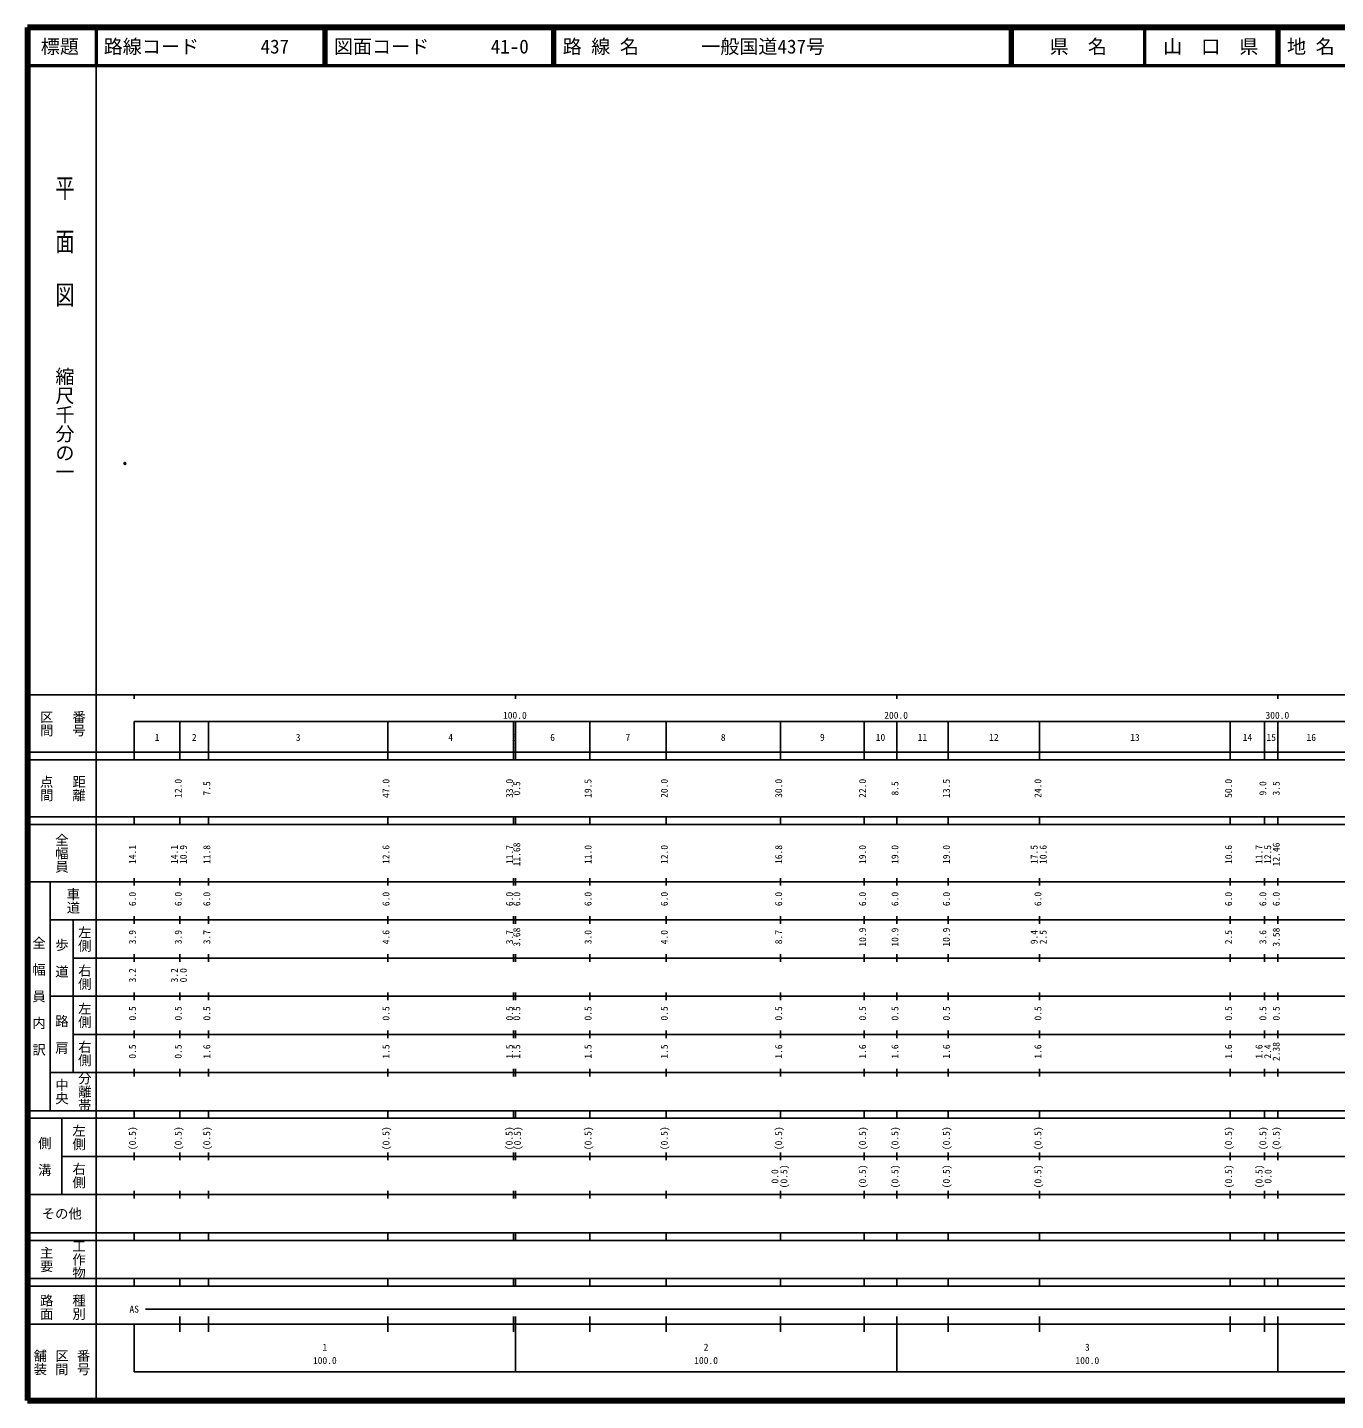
# Model space of a CAD drawing. Units: millimetres on the paper. Extents: x 40 to 680, y 20 to 380.
# Drawn here: x 40 to 383.1, y 20 to 380 of the extents above; entities that cross this region are included whole.
import ezdxf
from ezdxf.enums import TextEntityAlignment as Align

# ---------------------------------------------------------------- set-up
doc = ezdxf.new("R2010")
doc.units = ezdxf.units.MM
doc.header["$PDMODE"] = 32
doc.header["$PDSIZE"] = 0.5
doc.layers.add('M-OTRS', color=6, linetype='Continuous')
doc.layers.add('M-TTL-TXT', color=7, linetype='Continuous')
for name, color, linetype, lineweight in [('M-TTL', 2, 'Continuous', 140), ('M-TTL-BAND', 7, 'Continuous', 25), ('M-TTL-LINE', 7, 'Continuous', 50)]:
    doc.layers.add(name, color=color, linetype=linetype, lineweight=lineweight)
doc.styles.add('@ＭＳ ゴシック', font='')
doc.styles.add('ＭＳ ゴシック', font='')
doc.styles.get('@ＭＳ ゴシック').set_extended_font_data('@MS Gothic')
doc.styles.get('ＭＳ ゴシック').set_extended_font_data('MS Gothic')

msp = doc.modelspace()

# ---------------------------------------------------------------- linework, layer by layer
at = {"layer": 'M-OTRS'}
msp.add_point((65.575, 265.691), dxfattribs=at)
at = {"layer": 'M-TTL'}
for p, q in [((40, 380), (40, 20)), ((680, 380), (40, 380)), ((40, 20), (680, 20))]:
    msp.add_line(p, q, dxfattribs=at)
at = {"layer": 'M-TTL-BAND'}
for p, q in [((58, 370), (58, 20)), ((40, 205), (579, 205)), ((68, 205), (68, 204)), ((168, 205), (168, 204)), ((268, 205), (268, 204)), ((368, 205), (368, 204)), ((68, 198), (579, 198)), ((68, 198), (68, 188)), ((80, 188), (80, 198)), ((87.5, 188), (87.5, 198)), ((134.5, 188), (134.5, 198)), ((167.5, 188), (167.5, 198)), ((168, 188), (168, 198)), ((187.5, 188), (187.5, 198)), ((207.5, 188), (207.5, 198)), ((237.5, 188), (237.5, 198)), ((259.5, 188), (259.5, 198)), ((268, 188), (268, 198)), ((281.5, 188), (281.5, 198)), ((305.5, 188), (305.5, 198)), ((355.5, 188), (355.5, 198)), ((364.5, 188), (364.5, 198)), ((368, 188), (368, 198)), ((40, 190), (579, 190)), ((40, 188), (579, 188)), ((40, 173), (579, 173)), ((68, 171), (68, 173)), ((80, 171), (80, 173)), ((87.5, 171), (87.5, 173)), ((134.5, 171), (134.5, 173)), ((167.5, 171), (167.5, 173)), ((168, 171), (168, 173)), ((187.5, 171), (187.5, 173)), ((207.5, 171), (207.5, 173)), ((237.5, 171), (237.5, 173)), ((259.5, 171), (259.5, 173)), ((268, 171), (268, 173)), ((281.5, 171), (281.5, 173)), ((305.5, 171), (305.5, 173)), ((355.5, 171), (355.5, 173)), ((364.5, 171), (364.5, 173)), ((368, 171), (368, 173)), ((40, 171), (579, 171)), ((40, 156), (579, 156)), ((46, 96), (46, 156)), ((68, 155), (68, 157)), ((80, 155), (80, 157)), ((87.5, 155), (87.5, 157)), ((134.5, 155), (134.5, 157)), ((167.5, 155), (167.5, 157)), ((168, 155), (168, 157)), ((187.5, 155), (187.5, 157)), ((207.5, 155), (207.5, 157)), ((237.5, 155), (237.5, 157)), ((259.5, 155), (259.5, 157)), ((268, 155), (268, 157)), ((281.5, 155), (281.5, 157)), ((305.5, 155), (305.5, 157)), ((355.5, 155), (355.5, 157)), ((364.5, 155), (364.5, 157)), ((368, 155), (368, 157)), ((46, 146), (579, 146)), ((52, 146), (52, 106)), ((68, 145), (68, 147)), ((80, 145), (80, 147)), ((87.5, 145), (87.5, 147)), ((134.5, 145), (134.5, 147)), ((167.5, 145), (167.5, 147)), ((168, 145), (168, 147)), ((187.5, 145), (187.5, 147)), ((207.5, 145), (207.5, 147)), ((237.5, 145), (237.5, 147)), ((259.5, 145), (259.5, 147)), ((268, 145), (268, 147)), ((281.5, 145), (281.5, 147)), ((305.5, 145), (305.5, 147)), ((355.5, 145), (355.5, 147)), ((364.5, 145), (364.5, 147)), ((368, 145), (368, 147)), ((68, 135), (68, 137)), ((80, 135), (80, 137)), ((87.5, 135), (87.5, 137)), ((134.5, 135), (134.5, 137)), ((167.5, 135), (167.5, 137)), ((168, 135), (168, 137)), ((187.5, 135), (187.5, 137)), ((207.5, 135), (207.5, 137)), ((237.5, 135), (237.5, 137)), ((259.5, 135), (259.5, 137)), ((268, 135), (268, 137)), ((281.5, 135), (281.5, 137)), ((305.5, 135), (305.5, 137)), ((355.5, 135), (355.5, 137)), ((364.5, 135), (364.5, 137)), ((368, 135), (368, 137)), ((52, 136), (579, 136)), ((46, 126), (579, 126)), ((68, 125), (68, 127)), ((80, 125), (80, 127)), ((87.5, 125), (87.5, 127)), ((134.5, 125), (134.5, 127)), ((167.5, 125), (167.5, 127)), ((168, 125), (168, 127)), ((187.5, 125), (187.5, 127)), ((207.5, 125), (207.5, 127)), ((237.5, 125), (237.5, 127)), ((259.5, 125), (259.5, 127)), ((268, 125), (268, 127)), ((281.5, 125), (281.5, 127)), ((305.5, 125), (305.5, 127)), ((355.5, 125), (355.5, 127)), ((364.5, 125), (364.5, 127)), ((368, 125), (368, 127)), ((52, 116), (579, 116)), ((68, 115), (68, 117)), ((80, 115), (80, 117)), ((87.5, 115), (87.5, 117)), ((134.5, 115), (134.5, 117)), ((167.5, 115), (167.5, 117)), ((168, 115), (168, 117)), ((187.5, 115), (187.5, 117)), ((207.5, 115), (207.5, 117)), ((237.5, 115), (237.5, 117)), ((259.5, 115), (259.5, 117)), ((268, 115), (268, 117)), ((281.5, 115), (281.5, 117)), ((305.5, 115), (305.5, 117)), ((355.5, 115), (355.5, 117)), ((364.5, 115), (364.5, 117)), ((368, 115), (368, 117)), ((46, 106), (579, 106)), ((68, 105), (68, 107)), ((80, 105), (80, 107)), ((87.5, 105), (87.5, 107)), ((134.5, 105), (134.5, 107)), ((167.5, 105), (167.5, 107)), ((168, 105), (168, 107)), ((187.5, 105), (187.5, 107)), ((207.5, 105), (207.5, 107)), ((237.5, 105), (237.5, 107)), ((259.5, 105), (259.5, 107)), ((268, 105), (268, 107)), ((281.5, 105), (281.5, 107)), ((305.5, 105), (305.5, 107)), ((355.5, 105), (355.5, 107)), ((364.5, 105), (364.5, 107)), ((368, 105), (368, 107)), ((40, 96), (579, 96)), ((40, 94), (579, 94)), ((49, 94), (49, 74)), ((68, 94), (68, 96)), ((80, 94), (80, 96)), ((87.5, 94), (87.5, 96)), ((134.5, 94), (134.5, 96)), ((167.5, 94), (167.5, 96)), ((168, 94), (168, 96)), ((187.5, 94), (187.5, 96)), ((207.5, 94), (207.5, 96)), ((237.5, 94), (237.5, 96)), ((259.5, 94), (259.5, 96)), ((268, 94), (268, 96)), ((281.5, 94), (281.5, 96)), ((305.5, 94), (305.5, 96)), ((355.5, 94), (355.5, 96)), ((364.5, 94), (364.5, 96)), ((368, 94), (368, 96)), ((49, 84), (579, 84)), ((68, 83), (68, 85)), ((80, 83), (80, 85)), ((87.5, 83), (87.5, 85)), ((134.5, 83), (134.5, 85)), ((167.5, 83), (167.5, 85)), ((168, 83), (168, 85)), ((187.5, 83), (187.5, 85)), ((207.5, 83), (207.5, 85)), ((237.5, 83), (237.5, 85)), ((259.5, 83), (259.5, 85)), ((268, 83), (268, 85)), ((281.5, 83), (281.5, 85)), ((305.5, 83), (305.5, 85)), ((355.5, 83), (355.5, 85)), ((364.5, 83), (364.5, 85)), ((368, 83), (368, 85)), ((40, 74), (579, 74)), ((68, 73), (68, 75)), ((80, 73), (80, 75)), ((87.5, 73), (87.5, 75)), ((134.5, 73), (134.5, 75)), ((167.5, 73), (167.5, 75)), ((168, 73), (168, 75)), ((187.5, 73), (187.5, 75)), ((207.5, 73), (207.5, 75)), ((237.5, 73), (237.5, 75)), ((259.5, 73), (259.5, 75)), ((268, 73), (268, 75)), ((281.5, 73), (281.5, 75)), ((305.5, 73), (305.5, 75)), ((355.5, 73), (355.5, 75)), ((364.5, 73), (364.5, 75)), ((368, 73), (368, 75)), ((40, 64), (579, 64)), ((40, 62), (579, 62)), ((68, 62), (68, 64)), ((80, 62), (80, 64)), ((87.5, 62), (87.5, 64)), ((134.5, 62), (134.5, 64)), ((167.5, 62), (167.5, 64)), ((168, 62), (168, 64)), ((187.5, 62), (187.5, 64)), ((207.5, 62), (207.5, 64)), ((237.5, 62), (237.5, 64)), ((259.5, 62), (259.5, 64)), ((268, 62), (268, 64)), ((281.5, 62), (281.5, 64)), ((305.5, 62), (305.5, 64)), ((355.5, 62), (355.5, 64)), ((364.5, 62), (364.5, 64)), ((368, 62), (368, 64)), ((40, 52), (579, 52)), ((68, 50), (68, 52)), ((80, 50), (80, 52)), ((87.5, 50), (87.5, 52)), ((134.5, 50), (134.5, 52)), ((167.5, 50), (167.5, 52)), ((168, 50), (168, 52)), ((187.5, 50), (187.5, 52)), ((207.5, 50), (207.5, 52)), ((237.5, 50), (237.5, 52)), ((259.5, 50), (259.5, 52)), ((268, 50), (268, 52)), ((281.5, 50), (281.5, 52)), ((305.5, 50), (305.5, 52)), ((355.5, 50), (355.5, 52)), ((364.5, 50), (364.5, 52)), ((368, 50), (368, 52)), ((40, 50), (579, 50)), ((71, 44), (427.5, 44)), ((40, 40), (579, 40)), ((68, 40), (68, 27.5)), ((80, 38), (80, 42)), ((87.5, 38), (87.5, 42)), ((134.5, 38), (134.5, 42)), ((167.5, 38), (167.5, 42)), ((168, 27.5), (168, 42)), ((187.5, 38), (187.5, 42)), ((207.5, 38), (207.5, 42)), ((237.5, 38), (237.5, 42)), ((259.5, 38), (259.5, 42)), ((268, 27.5), (268, 42)), ((281.5, 38), (281.5, 42)), ((305.5, 38), (305.5, 42)), ((355.5, 38), (355.5, 42)), ((364.5, 38), (364.5, 42)), ((368, 27.5), (368, 42)), ((68, 27.5), (579, 27.5))]:
    msp.add_line(p, q, dxfattribs=at)
at = {"layer": 'M-TTL-LINE'}
for p, q in [((58, 380), (58, 370)), ((117.75, 380), (117.75, 370)), ((118.25, 380), (118.25, 370)), ((177.75, 380), (177.75, 370)), ((178.25, 380), (178.25, 370)), ((297.75, 380), (297.75, 370)), ((298.25, 380), (298.25, 370)), ((333, 380), (333, 370)), ((367.75, 380), (367.75, 370)), ((368.25, 380), (368.25, 370)), ((40, 370), (680, 370))]:
    msp.add_line(p, q, dxfattribs=at)

# ---------------------------------------------------------------- texts
at = {"layer": 'M-TTL-BAND', "style": '@ＭＳ ゴシック', "width": 1.4}
msp.add_text('平  面  図', height=3.666, rotation=270, dxfattribs=at).set_placement((49.777, 306.475), align=Align.MIDDLE_RIGHT)
at = {"layer": 'M-TTL-BAND', "style": '@ＭＳ ゴシック'}
msp.add_text('縮尺千分の一', height=3.666, rotation=270, dxfattribs=at).set_placement((49.777, 261.03), align=Align.MIDDLE_RIGHT)
for s, p in [('区間', (45, 197.5)), ('番号', (53.5, 197.5)), ('点間', (45, 180.5)), ('距離', (53.5, 180.5)), ('全幅員', (49, 163.5)), ('車道', (52, 151)), ('左側', (55, 141)), ('全\u3000幅\u3000員\u3000内\u3000訳', (43, 126)), ('歩\u3000道', (49, 136)), ('右側', (55, 131)), ('左側', (55, 121)), ('路\u3000肩', (49, 116)), ('右側', (55, 111)), ('分離帯', (55, 101)), ('中央', (49, 101)), ('左側', (53.5, 89)), ('側\u3000溝', (44.5, 84)), ('右側', (53.5, 79)), ('工作物', (53.5, 57)), ('主要', (45, 57)), ('路面', (45, 44.5)), ('種別', (53.5, 44.5)), ('舗装', (43.333, 30)), ('区間', (49, 30)), ('番号', (54.667, 30))]:
    msp.add_text(s, height=2.566, rotation=270, dxfattribs=at).set_placement(p, align=Align.MIDDLE_CENTER)
at = {"layer": 'M-TTL-BAND', "style": 'ＭＳ ゴシック'}
for s, p in [('100.0', (167.844, 198.195)), ('200.0', (267.844, 198.195)), ('300.0', (367.844, 198.195)), ('1', (74, 192.405)), ('2', (83.75, 192.405)), ('3', (111, 192.405)), ('4', (151, 192.405)), ('5', (167.75, 192.405)), ('6', (177.75, 192.405)), ('7', (197.5, 192.405)), ('8', (222.5, 192.405)), ('9', (248.5, 192.405)), ('10', (263.75, 192.405)), ('11', (274.75, 192.405)), ('12', (293.5, 192.405)), ('13', (330.5, 192.405)), ('14', (360, 192.405)), ('15', (366.25, 192.405)), ('16', (376.75, 192.405)), ('AS', (68, 42.5)), ('1', (118, 32.523)), ('2', (218, 32.523)), ('3', (318, 32.523)), ('100.0', (118, 29.033)), ('100.0', (218, 29.033)), ('100.0', (318, 29.033))]:
    msp.add_text(s, height=1.833, dxfattribs=at).set_placement(p, align=Align.BOTTOM_CENTER)
for s, p in [('12.0', (81, 180.5)), ('7.5', (88.5, 180.5)), ('47.0', (135.5, 180.5)), ('33.0', (167.9, 180.5)), ('0.5', (169.8, 180.5)), ('19.5', (188.5, 180.5)), ('20.0', (208.5, 180.5)), ('30.0', (238.5, 180.5)), ('22.0', (260.5, 180.5)), ('8.5', (269, 180.5)), ('13.5', (282.5, 180.5)), ('24.0', (306.5, 180.5)), ('50.0', (356.5, 180.5)), ('9.0', (365.5, 180.5)), ('3.5', (369, 180.5)), ('11.68', (169.8, 163.174)), ('12.46', (369, 163.174)), ('14.1', (69, 163.174)), ('14.1', (80, 163.174)), ('10.9', (82.37, 163.174)), ('11.8', (88.5, 163.174)), ('12.6', (135.5, 163.174)), ('11.7', (167.9, 163.174)), ('11.0', (188.5, 163.174)), ('12.0', (208.5, 163.174)), ('16.8', (238.5, 163.174)), ('19.0', (260.5, 163.174)), ('19.0', (269, 163.174)), ('19.0', (282.5, 163.174)), ('17.5', (305.5, 163.174)), ('10.6', (307.87, 163.174)), ('10.6', (356.5, 163.174)), ('11.7', (364.5, 163.174)), ('12.5', (366.77, 163.174)), ('6.0', (69, 151.5)), ('6.0', (81, 151.5)), ('6.0', (88.5, 151.5)), ('6.0', (135.5, 151.5)), ('6.0', (167.9, 151.5)), ('6.0', (169.8, 151.5)), ('6.0', (188.5, 151.5)), ('6.0', (208.5, 151.5)), ('6.0', (238.5, 151.5)), ('6.0', (260.5, 151.5)), ('6.0', (269, 151.5)), ('6.0', (282.5, 151.5)), ('6.0', (306.5, 151.5)), ('6.0', (356.5, 151.5)), ('6.0', (365.5, 151.5)), ('6.0', (369, 151.5)), ('3.9', (69, 141.5)), ('3.9', (81, 141.5)), ('3.7', (88.5, 141.5)), ('4.6', (135.5, 141.5)), ('3.7', (167.9, 141.5)), ('3.68', (169.8, 141.5)), ('3.0', (188.5, 141.5)), ('4.0', (208.5, 141.5)), ('8.7', (238.5, 141.5)), ('10.9', (260.5, 141.5)), ('10.9', (269, 141.5)), ('10.9', (282.5, 141.5)), ('9.4', (305.5, 141.5)), ('2.5', (307.87, 141.5)), ('2.5', (356.5, 141.5)), ('3.6', (365.5, 141.5)), ('3.58', (369, 141.5)), ('3.2', (69, 131.5)), ('3.2', (80, 131.5)), ('0.0', (82.37, 131.5)), ('0.5', (69, 121.5)), ('0.5', (81, 121.5)), ('0.5', (88.5, 121.5)), ('0.5', (135.5, 121.5)), ('0.5', (167.9, 121.5)), ('0.5', (169.8, 121.5)), ('0.5', (188.5, 121.5)), ('0.5', (208.5, 121.5)), ('0.5', (238.5, 121.5)), ('0.5', (260.5, 121.5)), ('0.5', (269, 121.5)), ('0.5', (282.5, 121.5)), ('0.5', (306.5, 121.5)), ('0.5', (356.5, 121.5)), ('0.5', (365.5, 121.5)), ('0.5', (369, 121.5)), ('0.5', (69, 111.5)), ('0.5', (81, 111.5)), ('1.6', (88.5, 111.5)), ('1.5', (135.5, 111.5)), ('1.5', (167.9, 111.5)), ('1.5', (169.8, 111.5)), ('1.5', (188.5, 111.5)), ('1.5', (208.5, 111.5)), ('1.6', (238.5, 111.5)), ('1.6', (260.5, 111.5)), ('1.6', (269, 111.5)), ('1.6', (282.5, 111.5)), ('1.6', (306.5, 111.5)), ('1.6', (356.5, 111.5)), ('1.6', (364.5, 111.5)), ('2.4', (366.77, 111.5)), ('2.38', (369, 111.5)), ('(0.5)', (69, 88.764)), ('(0.5)', (81, 88.764)), ('(0.5)', (88.5, 88.764)), ('(0.5)', (135.5, 88.764)), ('(0.5)', (167.8, 88.764)), ('(0.5)', (170, 88.764)), ('(0.5)', (188.5, 88.764)), ('(0.5)', (208.5, 88.764)), ('(0.5)', (238.5, 88.764)), ('(0.5)', (260.5, 88.764)), ('(0.5)', (269, 88.764)), ('(0.5)', (282.5, 88.764)), ('(0.5)', (306.5, 88.764)), ('(0.5)', (356.5, 88.764)), ('(0.5)', (365.5, 88.764)), ('(0.5)', (369, 88.764)), ('0.0', (237.5, 78.764)), ('(0.5)', (239.87, 78.764)), ('(0.5)', (260.5, 78.764)), ('(0.5)', (269, 78.764)), ('(0.5)', (282.5, 78.764)), ('(0.5)', (306.5, 78.764)), ('(0.5)', (356.5, 78.764)), ('(0.5)', (364.5, 78.764)), ('0.0', (366.87, 78.764))]:
    msp.add_text(s, height=1.833, rotation=90, dxfattribs=at).set_placement(p, align=Align.BOTTOM_CENTER)
msp.add_text('その他', height=2.566, dxfattribs=at).set_placement((49, 69), align=Align.MIDDLE_CENTER)
at = {"layer": 'M-TTL-TXT', "style": 'ＭＳ ゴシック'}
for s, p in [('標題', (48.5, 375)), ('県\u3000名', (315.625, 375)), ('山\u3000口\u3000県', (350.375, 375))]:
    msp.add_text(s, height=3.666, dxfattribs=at).set_placement(p, align=Align.MIDDLE_CENTER)
for s, p in [('路線コード', (60, 375)), ('437', (101.142, 375)), ('図面コード', (120.38, 375)), ('41-0', (161.521, 375)), ('路 線 名', (180.38, 375)), ('一般国道437号', (216.734, 375)), ('地 名', (370.38, 375))]:
    msp.add_text(s, height=3.666, dxfattribs=at).set_placement(p, align=Align.MIDDLE_LEFT)

doc.saveas('drawing.dxf')
